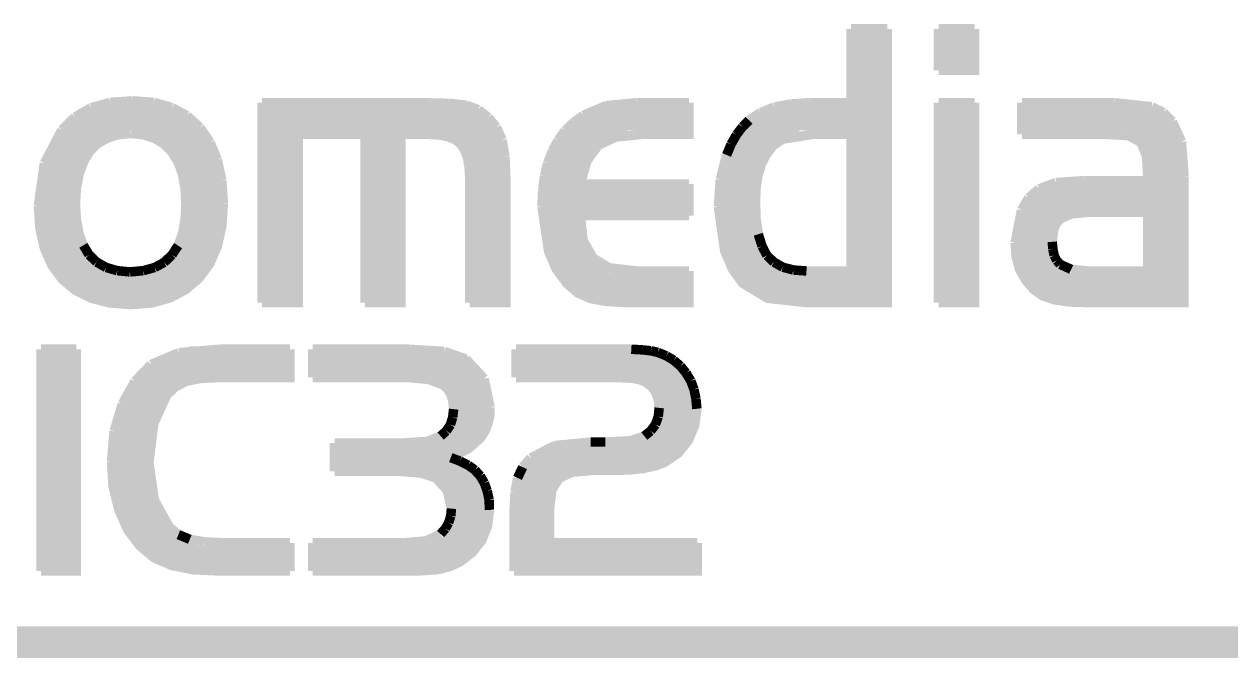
# Model space of a CAD drawing. Extents: x -0.81 to 1.58, y -0.19 to 3.
# Drawn here: x 0.2133 to 0.5943, y 0.07 to 0.27 of the extents above; entities that cross this region are included whole.
import ezdxf

# ---------------------------------------------------------------- set-up
doc = ezdxf.new("R2010")
doc.units = 0
doc.layers.add('MIKROMEDIAFORDSPIC33EP_V100_GM1', color=12, linetype='CONTINUOUS')
doc.layers.add('MIKROMEDIAFORPIC32_V110_GTO', color=11, linetype='CONTINUOUS')

msp = doc.modelspace()

# ---------------------------------------------------------------- linework, layer by layer
at = {"layer": 'MIKROMEDIAFORDSPIC33EP_V100_GM1', "const_width": 0.01}
msp.add_lwpolyline([(-0.22, 0.075), (0.99, 0.075)], dxfattribs=at)
at = {"layer": 'MIKROMEDIAFORPIC32_V110_GTO', "const_width": 0.003}
for points in [[(0.4325, 0.2124), (0.4345, 0.1984), (0.437, 0.1926), (0.4402, 0.1882), (0.448, 0.1835), (0.4603, 0.1821), (0.4858, 0.1821), (0.4858, 0.2685)], [(0.4744, 0.2452), (0.4744, 0.2685)], [(0.4744, 0.2685), (0.4858, 0.2685)], [(0.4744, 0.268), (0.4858, 0.268)], [(0.502, 0.2554), (0.502, 0.2685)], [(0.502, 0.2554), (0.5134, 0.2554), (0.5134, 0.2685)], [(0.502, 0.2685), (0.5134, 0.2685)], [(0.502, 0.268), (0.5134, 0.268)], [(0.4744, 0.265), (0.4858, 0.265)], [(0.4744, 0.262), (0.4858, 0.262)], [(0.502, 0.265), (0.5134, 0.265)], [(0.502, 0.262), (0.5134, 0.262)], [(0.4744, 0.259), (0.4858, 0.259)], [(0.502, 0.259), (0.5134, 0.259)], [(0.4744, 0.256), (0.4858, 0.256)], [(0.502, 0.256), (0.5134, 0.256)], [(0.4744, 0.253), (0.4858, 0.253)], [(0.4744, 0.25), (0.4858, 0.25)], [(0.4744, 0.247), (0.4858, 0.247)], [(0.2294, 0.2407), (0.2344, 0.2436)], [(0.2344, 0.2436), (0.2405, 0.2453)], [(0.2356, 0.244), (0.2591, 0.244)], [(0.2405, 0.2453), (0.2476, 0.2458)], [(0.2476, 0.2458), (0.2542, 0.2453)], [(0.2542, 0.2453), (0.2599, 0.2437)], [(0.2599, 0.2437), (0.2647, 0.2411)], [(0.2884, 0.2452), (0.339, 0.2452)], [(0.2884, 0.1821), (0.2884, 0.2452)], [(0.2884, 0.244), (0.3544, 0.244)], [(0.339, 0.2452), (0.3476, 0.245)], [(0.3476, 0.245), (0.353, 0.2444)], [(0.353, 0.2444), (0.3567, 0.243)], [(0.3567, 0.243), (0.3598, 0.2406)], [(0.3889, 0.2195), (0.391, 0.2269), (0.3946, 0.2318), (0.4002, 0.2344), (0.4084, 0.2352), (0.4232, 0.2352), (0.4232, 0.2452)], [(0.3898, 0.2412), (0.3971, 0.2443)], [(0.3961, 0.244), (0.4232, 0.244)], [(0.3971, 0.2443), (0.4067, 0.2452)], [(0.4067, 0.2452), (0.4232, 0.2452)], [(0.4458, 0.2421), (0.4501, 0.2438)], [(0.4501, 0.2438), (0.4553, 0.2448)], [(0.4508, 0.244), (0.4858, 0.244)], [(0.4553, 0.2448), (0.4612, 0.2452)], [(0.4612, 0.2452), (0.4744, 0.2452)], [(0.502, 0.2452), (0.5134, 0.2452)], [(0.502, 0.1821), (0.502, 0.2452)], [(0.502, 0.1821), (0.5134, 0.1821), (0.5134, 0.2452)], [(0.502, 0.244), (0.5134, 0.244)], [(0.5283, 0.2452), (0.5576, 0.2452)], [(0.5283, 0.2352), (0.5283, 0.2452)], [(0.5283, 0.244), (0.5689, 0.244)], [(0.5576, 0.2452), (0.5693, 0.2439)], [(0.5693, 0.2439), (0.573, 0.2421)], [(0.2252, 0.2366), (0.2294, 0.2407)], [(0.2298, 0.241), (0.2649, 0.241)], [(0.2647, 0.2411), (0.2688, 0.2374)], [(0.2884, 0.241), (0.3594, 0.241)], [(0.3598, 0.2406), (0.3624, 0.2375)], [(0.3841, 0.2364), (0.3868, 0.239)], [(0.3868, 0.239), (0.3898, 0.2412)], [(0.3896, 0.241), (0.4232, 0.241)], [(0.4401, 0.2376), (0.4422, 0.2397)], [(0.4422, 0.2397), (0.4458, 0.2421)], [(0.4439, 0.241), (0.4858, 0.241)], [(0.502, 0.241), (0.5134, 0.241)], [(0.5283, 0.241), (0.5743, 0.241)], [(0.573, 0.2421), (0.5758, 0.2393)], [(0.5758, 0.2393), (0.5787, 0.2329)], [(0.2197, 0.2261), (0.2252, 0.2366)], [(0.224, 0.235), (0.2424, 0.235)], [(0.2264, 0.238), (0.2683, 0.238)], [(0.2295, 0.2133), (0.2298, 0.2184), (0.2307, 0.2228), (0.2321, 0.2266), (0.234, 0.2298), (0.2365, 0.2323), (0.2395, 0.234), (0.2429, 0.2351), (0.2469, 0.2355)], [(0.2469, 0.2355), (0.2509, 0.2351), (0.2544, 0.234), (0.2574, 0.2322), (0.2599, 0.2297), (0.2619, 0.2265), (0.2633, 0.2227), (0.2641, 0.2182), (0.2644, 0.2131)], [(0.2514, 0.235), (0.2707, 0.235)], [(0.2688, 0.2374), (0.272, 0.2327)], [(0.2884, 0.238), (0.3621, 0.238)], [(0.2884, 0.1821), (0.2998, 0.1821), (0.2998, 0.2352), (0.3209, 0.2352)], [(0.2884, 0.235), (0.2998, 0.235)], [(0.3209, 0.1821), (0.3209, 0.2352)], [(0.3209, 0.1821), (0.3323, 0.1821), (0.3323, 0.2352), (0.3411, 0.2352), (0.3445, 0.235), (0.3473, 0.2344), (0.3495, 0.2335), (0.3512, 0.2321), (0.3524, 0.2302), (0.3533, 0.2278), (0.3538, 0.2247), (0.354, 0.2211)], [(0.3209, 0.235), (0.3323, 0.235)], [(0.3446, 0.235), (0.3637, 0.235)], [(0.3624, 0.2375), (0.3642, 0.2335)], [(0.3819, 0.2334), (0.3841, 0.2364)], [(0.383, 0.235), (0.4038, 0.235)], [(0.3857, 0.238), (0.4232, 0.238)], [(0.4365, 0.2321), (0.4382, 0.2351)], [(0.4381, 0.235), (0.4581, 0.235)], [(0.4382, 0.2351), (0.4401, 0.2376)], [(0.4404, 0.238), (0.4858, 0.238)], [(0.4442, 0.2139), (0.4444, 0.2183), (0.445, 0.2222), (0.446, 0.2256), (0.4474, 0.2285), (0.4498, 0.2317), (0.4528, 0.2337), (0.4622, 0.2352), (0.4744, 0.2352)], [(0.4744, 0.1921), (0.4744, 0.2352)], [(0.4744, 0.235), (0.4858, 0.235)], [(0.502, 0.238), (0.5134, 0.238)], [(0.502, 0.235), (0.5134, 0.235)], [(0.5283, 0.238), (0.5768, 0.238)], [(0.5283, 0.2352), (0.5552, 0.2352), (0.562, 0.2348), (0.5659, 0.2327), (0.5677, 0.2283), (0.5681, 0.2206)], [(0.5601, 0.235), (0.5781, 0.235)], [(0.2221, 0.232), (0.2362, 0.232)], [(0.2577, 0.232), (0.2724, 0.232)], [(0.272, 0.2327), (0.2743, 0.2272)], [(0.2884, 0.232), (0.2998, 0.232)], [(0.3209, 0.232), (0.3323, 0.232)], [(0.3513, 0.232), (0.3645, 0.232)], [(0.3642, 0.2335), (0.3651, 0.2281)], [(0.3801, 0.23), (0.3819, 0.2334)], [(0.3811, 0.232), (0.3949, 0.232)], [(0.4351, 0.2287), (0.4365, 0.2321)], [(0.4365, 0.232), (0.4502, 0.232)], [(0.4744, 0.232), (0.4858, 0.232)], [(0.502, 0.232), (0.5134, 0.232)], [(0.5665, 0.232), (0.5789, 0.232)], [(0.5787, 0.2329), (0.5795, 0.222)], [(0.2208, 0.229), (0.2334, 0.229)], [(0.2604, 0.229), (0.2737, 0.229)], [(0.2743, 0.2272), (0.2757, 0.2207)], [(0.2884, 0.229), (0.2998, 0.229)], [(0.3209, 0.229), (0.3323, 0.229)], [(0.353, 0.229), (0.365, 0.229)], [(0.3651, 0.2281), (0.3654, 0.2211)], [(0.3786, 0.2262), (0.3801, 0.23)], [(0.3796, 0.229), (0.3921, 0.229)], [(0.4331, 0.221), (0.4351, 0.2287)], [(0.4352, 0.229), (0.4477, 0.229)], [(0.4744, 0.229), (0.4858, 0.229)], [(0.502, 0.229), (0.5134, 0.229)], [(0.5676, 0.229), (0.5792, 0.229)], [(0.2178, 0.2126), (0.2197, 0.2261)], [(0.2197, 0.226), (0.2318, 0.226)], [(0.2621, 0.226), (0.2747, 0.226)], [(0.2884, 0.226), (0.2998, 0.226)], [(0.3209, 0.226), (0.3323, 0.226)], [(0.3537, 0.226), (0.3653, 0.226)], [(0.3776, 0.222), (0.3786, 0.2262)], [(0.3786, 0.226), (0.3906, 0.226)], [(0.4342, 0.226), (0.4461, 0.226)], [(0.4744, 0.226), (0.4858, 0.226)], [(0.502, 0.226), (0.5134, 0.226)], [(0.5679, 0.226), (0.5794, 0.226)], [(0.2184, 0.22), (0.2301, 0.22)], [(0.2189, 0.223), (0.2307, 0.223)], [(0.2632, 0.223), (0.2753, 0.223)], [(0.2639, 0.22), (0.2758, 0.22)], [(0.2757, 0.2207), (0.2762, 0.2133)], [(0.2884, 0.223), (0.2998, 0.223)], [(0.2884, 0.22), (0.2998, 0.22)], [(0.3209, 0.223), (0.3323, 0.223)], [(0.3209, 0.22), (0.3323, 0.22)], [(0.354, 0.223), (0.3654, 0.223)], [(0.354, 0.1821), (0.354, 0.2211)], [(0.354, 0.1821), (0.3654, 0.1821), (0.3654, 0.2211)], [(0.354, 0.22), (0.3654, 0.22)], [(0.377, 0.2174), (0.3776, 0.222)], [(0.3773, 0.22), (0.389, 0.22)], [(0.3778, 0.223), (0.3896, 0.223)], [(0.3889, 0.2195), (0.4232, 0.2195)], [(0.4232, 0.2096), (0.4232, 0.2195)], [(0.4325, 0.2124), (0.4331, 0.221)], [(0.433, 0.22), (0.4446, 0.22)], [(0.4335, 0.223), (0.4452, 0.223)], [(0.4744, 0.223), (0.4858, 0.223)], [(0.4744, 0.22), (0.4858, 0.22)], [(0.502, 0.223), (0.5134, 0.223)], [(0.502, 0.22), (0.5134, 0.22)], [(0.5262, 0.201), (0.5265, 0.1966), (0.5276, 0.1926), (0.5295, 0.1892), (0.532, 0.1863), (0.535, 0.1842), (0.5386, 0.183), (0.5434, 0.1823), (0.5505, 0.1821), (0.5795, 0.1821), (0.5795, 0.222)], [(0.5337, 0.218), (0.5391, 0.22)], [(0.5391, 0.22), (0.5478, 0.2206)], [(0.5392, 0.22), (0.5795, 0.22)], [(0.5478, 0.2206), (0.5681, 0.2206)], [(0.5681, 0.223), (0.5795, 0.223)], [(0.218, 0.217), (0.2297, 0.217)], [(0.2643, 0.217), (0.2761, 0.217)], [(0.2884, 0.217), (0.2998, 0.217)], [(0.3209, 0.217), (0.3323, 0.217)], [(0.354, 0.217), (0.3654, 0.217)], [(0.3768, 0.2124), (0.377, 0.2174)], [(0.377, 0.217), (0.4232, 0.217)], [(0.4326, 0.217), (0.4443, 0.217)], [(0.4744, 0.217), (0.4858, 0.217)], [(0.502, 0.217), (0.5134, 0.217)], [(0.5305, 0.2152), (0.5337, 0.218)], [(0.5323, 0.217), (0.5795, 0.217)], [(0.2178, 0.214), (0.2296, 0.214)], [(0.2178, 0.2126), (0.2183, 0.2055), (0.2197, 0.1993), (0.222, 0.194), (0.2253, 0.1895), (0.2295, 0.186), (0.2345, 0.1835), (0.2404, 0.182), (0.247, 0.1815), (0.2536, 0.182), (0.2593, 0.1836), (0.2643, 0.1862), (0.2685, 0.1898), (0.2719, 0.1944), (0.2743, 0.1999), (0.2757, 0.2062), (0.2762, 0.2133)], [(0.2295, 0.2133), (0.2298, 0.2083)], [(0.2641, 0.2081), (0.2644, 0.2131)], [(0.2644, 0.214), (0.2762, 0.214)], [(0.2884, 0.214), (0.2998, 0.214)], [(0.3209, 0.214), (0.3323, 0.214)], [(0.354, 0.214), (0.3654, 0.214)], [(0.3768, 0.214), (0.4232, 0.214)], [(0.3768, 0.2124), (0.3789, 0.1983), (0.3813, 0.1927), (0.3847, 0.1881), (0.3881, 0.1852), (0.3921, 0.1834), (0.3971, 0.1825), (0.4037, 0.1821), (0.4232, 0.1821), (0.4232, 0.1921)], [(0.4325, 0.214), (0.4442, 0.214)], [(0.4442, 0.2139), (0.4444, 0.2083)], [(0.4744, 0.214), (0.4858, 0.214)], [(0.502, 0.214), (0.5134, 0.214)], [(0.5282, 0.2113), (0.5305, 0.2152)], [(0.5297, 0.214), (0.5795, 0.214)], [(0.2178, 0.211), (0.2296, 0.211)], [(0.2298, 0.2083), (0.2306, 0.2039)], [(0.2633, 0.2038), (0.2641, 0.2081)], [(0.2644, 0.211), (0.2761, 0.211)], [(0.2884, 0.211), (0.2998, 0.211)], [(0.3209, 0.211), (0.3323, 0.211)], [(0.354, 0.211), (0.3654, 0.211)], [(0.3768, 0.211), (0.4232, 0.211)], [(0.3889, 0.2096), (0.3898, 0.2017)], [(0.3889, 0.2096), (0.4232, 0.2096)], [(0.4325, 0.211), (0.4443, 0.211)], [(0.4444, 0.2083), (0.4451, 0.2037)], [(0.4744, 0.211), (0.4858, 0.211)], [(0.502, 0.211), (0.5134, 0.211)], [(0.5262, 0.201), (0.5282, 0.2113)], [(0.5281, 0.211), (0.5795, 0.211)], [(0.5379, 0.2013), (0.5381, 0.2036), (0.5385, 0.2056), (0.5393, 0.2072), (0.5404, 0.2085), (0.5439, 0.2101), (0.5491, 0.2106)], [(0.5491, 0.2106), (0.5681, 0.2106)], [(0.5681, 0.1921), (0.5681, 0.2106)], [(0.218, 0.208), (0.2299, 0.208)], [(0.2184, 0.205), (0.2304, 0.205)], [(0.2636, 0.205), (0.2755, 0.205)], [(0.2641, 0.208), (0.2759, 0.208)], [(0.2884, 0.208), (0.2998, 0.208)], [(0.2884, 0.205), (0.2998, 0.205)], [(0.3209, 0.208), (0.3323, 0.208)], [(0.3209, 0.205), (0.3323, 0.205)], [(0.354, 0.208), (0.3654, 0.208)], [(0.354, 0.205), (0.3654, 0.205)], [(0.377, 0.208), (0.3889, 0.208)], [(0.3773, 0.205), (0.3892, 0.205)], [(0.4326, 0.208), (0.4445, 0.208)], [(0.433, 0.205), (0.4449, 0.205)], [(0.4744, 0.208), (0.4858, 0.208)], [(0.4744, 0.205), (0.4858, 0.205)], [(0.502, 0.208), (0.5134, 0.208)], [(0.502, 0.205), (0.5134, 0.205)], [(0.5264, 0.205), (0.5384, 0.205)], [(0.527, 0.208), (0.5399, 0.208)], [(0.5681, 0.208), (0.5795, 0.208)], [(0.5681, 0.205), (0.5795, 0.205)], [(0.2189, 0.202), (0.2312, 0.202)], [(0.2306, 0.2039), (0.232, 0.2002)], [(0.2619, 0.2001), (0.2633, 0.2038)], [(0.2627, 0.202), (0.2749, 0.202)], [(0.2884, 0.202), (0.2998, 0.202)], [(0.3209, 0.202), (0.3323, 0.202)], [(0.354, 0.202), (0.3654, 0.202)], [(0.3779, 0.202), (0.3898, 0.202)], [(0.3898, 0.2017), (0.3929, 0.1962)], [(0.4335, 0.202), (0.4455, 0.202)], [(0.4451, 0.2037), (0.4463, 0.1999)], [(0.4744, 0.202), (0.4858, 0.202)], [(0.502, 0.202), (0.5134, 0.202)], [(0.5262, 0.202), (0.5379, 0.202)], [(0.5379, 0.2013), (0.5381, 0.199)], [(0.5681, 0.202), (0.5795, 0.202)], [(0.2198, 0.199), (0.2326, 0.199)], [(0.232, 0.2002), (0.2338, 0.1972)], [(0.2338, 0.1972), (0.2362, 0.1949)], [(0.2575, 0.1948), (0.26, 0.1972)], [(0.26, 0.1972), (0.2619, 0.2001)], [(0.2613, 0.199), (0.274, 0.199)], [(0.2884, 0.199), (0.2998, 0.199)], [(0.3209, 0.199), (0.3323, 0.199)], [(0.354, 0.199), (0.3654, 0.199)], [(0.3786, 0.199), (0.391, 0.199)], [(0.4343, 0.199), (0.4467, 0.199)], [(0.4463, 0.1999), (0.4478, 0.197)], [(0.4478, 0.197), (0.45, 0.1949)], [(0.4744, 0.199), (0.4858, 0.199)], [(0.502, 0.199), (0.5134, 0.199)], [(0.5262, 0.199), (0.5381, 0.199)], [(0.5381, 0.199), (0.5385, 0.197)], [(0.5385, 0.197), (0.5393, 0.1954)], [(0.5681, 0.199), (0.5795, 0.199)], [(0.221, 0.196), (0.2349, 0.196)], [(0.2226, 0.193), (0.2397, 0.193)], [(0.2362, 0.1949), (0.2392, 0.1932)], [(0.2392, 0.1932), (0.2427, 0.1922)], [(0.2509, 0.1922), (0.2545, 0.1932)], [(0.254, 0.193), (0.271, 0.193)], [(0.2545, 0.1932), (0.2575, 0.1948)], [(0.2589, 0.196), (0.2727, 0.196)], [(0.2884, 0.196), (0.2998, 0.196)], [(0.2884, 0.193), (0.2998, 0.193)], [(0.3209, 0.196), (0.3323, 0.196)], [(0.3209, 0.193), (0.3323, 0.193)], [(0.354, 0.196), (0.3654, 0.196)], [(0.354, 0.193), (0.3654, 0.193)], [(0.3797, 0.196), (0.3931, 0.196)], [(0.3811, 0.193), (0.3982, 0.193)], [(0.3929, 0.1962), (0.398, 0.1931)], [(0.398, 0.1931), (0.4067, 0.1921)], [(0.4354, 0.196), (0.4487, 0.196)], [(0.4368, 0.193), (0.4537, 0.193)], [(0.45, 0.1949), (0.4528, 0.1933)], [(0.4528, 0.1933), (0.4562, 0.1924)], [(0.4744, 0.196), (0.4858, 0.196)], [(0.4744, 0.193), (0.4858, 0.193)], [(0.502, 0.196), (0.5134, 0.196)], [(0.502, 0.193), (0.5134, 0.193)], [(0.5266, 0.196), (0.539, 0.196)], [(0.5275, 0.193), (0.5426, 0.193)], [(0.5393, 0.1954), (0.5404, 0.1942)], [(0.5404, 0.1942), (0.5439, 0.1926)], [(0.5681, 0.196), (0.5795, 0.196)], [(0.5681, 0.193), (0.5795, 0.193)], [(0.2249, 0.19), (0.2687, 0.19)], [(0.2427, 0.1922), (0.2467, 0.1918)], [(0.2467, 0.1918), (0.2509, 0.1922)], [(0.2884, 0.19), (0.2998, 0.19)], [(0.3209, 0.19), (0.3323, 0.19)], [(0.354, 0.19), (0.3654, 0.19)], [(0.3831, 0.19), (0.4232, 0.19)], [(0.4067, 0.1921), (0.4232, 0.1921)], [(0.4387, 0.19), (0.4858, 0.19)], [(0.4562, 0.1924), (0.4603, 0.1921)], [(0.4603, 0.1921), (0.4744, 0.1921)], [(0.502, 0.19), (0.5134, 0.19)], [(0.5289, 0.19), (0.5795, 0.19)], [(0.5439, 0.1926), (0.5491, 0.1921)], [(0.5491, 0.1921), (0.5681, 0.1921)], [(0.2281, 0.187), (0.2655, 0.187)], [(0.2884, 0.187), (0.2998, 0.187)], [(0.3209, 0.187), (0.3323, 0.187)], [(0.354, 0.187), (0.3654, 0.187)], [(0.3858, 0.187), (0.4232, 0.187)], [(0.4415, 0.187), (0.4858, 0.187)], [(0.502, 0.187), (0.5134, 0.187)], [(0.5313, 0.187), (0.5795, 0.187)], [(0.2333, 0.184), (0.2604, 0.184)], [(0.2884, 0.184), (0.2998, 0.184)], [(0.3209, 0.184), (0.3323, 0.184)], [(0.354, 0.184), (0.3654, 0.184)], [(0.3904, 0.184), (0.4232, 0.184)], [(0.4465, 0.184), (0.4858, 0.184)], [(0.502, 0.184), (0.5134, 0.184)], [(0.5355, 0.184), (0.5795, 0.184)], [(0.2186, 0.0974), (0.2186, 0.1674)], [(0.2186, 0.0974), (0.2298, 0.0974), (0.2298, 0.1674)], [(0.2186, 0.1674), (0.2298, 0.1674)], [(0.2186, 0.1668), (0.2298, 0.1668)], [(0.2527, 0.1316), (0.2542, 0.1439), (0.2583, 0.1529), (0.261, 0.1555), (0.2645, 0.1573), (0.2691, 0.1582), (0.2755, 0.1585), (0.2972, 0.1585), (0.2972, 0.1674)], [(0.2534, 0.1626), (0.2622, 0.1663)], [(0.2622, 0.1663), (0.2749, 0.1674)], [(0.2655, 0.1668), (0.2972, 0.1668)], [(0.2749, 0.1674), (0.2972, 0.1674)], [(0.3044, 0.1674), (0.3348, 0.1674)], [(0.3044, 0.1585), (0.3044, 0.1674)], [(0.3044, 0.1668), (0.345, 0.1668)], [(0.3348, 0.1674), (0.346, 0.1667)], [(0.346, 0.1667), (0.3528, 0.1643)], [(0.3686, 0.1674), (0.3994, 0.1674)], [(0.3686, 0.1585), (0.3686, 0.1674)], [(0.3686, 0.1668), (0.4113, 0.1668)], [(0.3994, 0.1674), (0.405, 0.1674)], [(0.405, 0.1674), (0.4086, 0.1672)], [(0.4086, 0.1672), (0.4112, 0.1669)], [(0.4112, 0.1669), (0.4134, 0.1664)], [(0.4134, 0.1664), (0.4161, 0.1653)], [(0.2186, 0.1638), (0.2298, 0.1638)], [(0.2483, 0.1573), (0.2534, 0.1626)], [(0.2555, 0.1638), (0.2972, 0.1638)], [(0.3044, 0.1638), (0.3534, 0.1638)], [(0.3528, 0.1643), (0.3585, 0.1581)], [(0.3686, 0.1638), (0.4185, 0.1638)], [(0.4161, 0.1653), (0.4184, 0.1639)], [(0.4184, 0.1639), (0.4205, 0.1621)], [(0.2186, 0.1608), (0.2298, 0.1608)], [(0.2514, 0.1608), (0.2972, 0.1608)], [(0.3044, 0.1608), (0.3566, 0.1608)], [(0.3686, 0.1608), (0.4216, 0.1608)], [(0.4205, 0.1621), (0.4223, 0.1599)], [(0.4223, 0.1599), (0.4238, 0.1574)], [(0.2186, 0.1578), (0.2298, 0.1578)], [(0.2186, 0.1548), (0.2298, 0.1548)], [(0.2443, 0.1501), (0.2483, 0.1573)], [(0.2466, 0.1548), (0.2601, 0.1548)], [(0.2487, 0.1578), (0.2666, 0.1578)], [(0.3044, 0.1585), (0.3338, 0.1585), (0.3409, 0.1579), (0.3455, 0.1562), (0.347, 0.1549), (0.348, 0.1532), (0.3487, 0.151), (0.3489, 0.1485)], [(0.3412, 0.1578), (0.3586, 0.1578)], [(0.347, 0.1548), (0.3597, 0.1548)], [(0.3585, 0.1581), (0.3604, 0.1491)], [(0.3686, 0.1585), (0.398, 0.1585), (0.4023, 0.1584), (0.4054, 0.1582), (0.4076, 0.1578), (0.4094, 0.1571), (0.4113, 0.1557), (0.4127, 0.1539), (0.4135, 0.1516), (0.4138, 0.1489)], [(0.4074, 0.1578), (0.4236, 0.1578)], [(0.4121, 0.1548), (0.4248, 0.1548)], [(0.4238, 0.1574), (0.4248, 0.1547)], [(0.2186, 0.1518), (0.2298, 0.1518)], [(0.245, 0.1518), (0.2575, 0.1518)], [(0.3485, 0.1518), (0.3603, 0.1518)], [(0.4135, 0.1518), (0.4254, 0.1518)], [(0.4248, 0.1547), (0.4254, 0.1518)], [(0.4254, 0.1518), (0.4257, 0.1486)], [(0.2186, 0.1488), (0.2298, 0.1488)], [(0.2417, 0.1415), (0.2443, 0.1501)], [(0.2438, 0.1488), (0.2559, 0.1488)], [(0.348, 0.1332), (0.3537, 0.1361), (0.3576, 0.1396), (0.3588, 0.1416), (0.3597, 0.1438), (0.3603, 0.1463), (0.3604, 0.1491)], [(0.3486, 0.1459), (0.3489, 0.1485)], [(0.3489, 0.1488), (0.3604, 0.1488)], [(0.3792, 0.1063), (0.3792, 0.1172), (0.3799, 0.123), (0.3822, 0.1267), (0.3864, 0.1286), (0.3931, 0.1292), (0.3994, 0.1292), (0.4045, 0.1293), (0.4089, 0.1298), (0.4126, 0.1306), (0.4155, 0.1317), (0.4198, 0.1346), (0.423, 0.1386), (0.425, 0.1434), (0.4257, 0.1486)], [(0.4135, 0.1461), (0.4138, 0.1489)], [(0.4138, 0.1488), (0.4257, 0.1488)], [(0.2186, 0.1458), (0.2298, 0.1458)], [(0.2428, 0.1458), (0.2547, 0.1458)], [(0.3466, 0.1416), (0.3479, 0.1436)], [(0.3479, 0.1436), (0.3486, 0.1459)], [(0.3486, 0.1458), (0.3602, 0.1458)], [(0.4111, 0.1416), (0.4126, 0.1436)], [(0.4126, 0.1436), (0.4135, 0.1461)], [(0.4134, 0.1458), (0.4255, 0.1458)], [(0.2186, 0.1428), (0.2298, 0.1428)], [(0.2186, 0.1398), (0.2298, 0.1398)], [(0.2409, 0.1319), (0.2417, 0.1415)], [(0.2415, 0.1398), (0.2533, 0.1398)], [(0.242, 0.1428), (0.2539, 0.1428)], [(0.3406, 0.1383), (0.3448, 0.14)], [(0.3446, 0.1398), (0.3578, 0.1398)], [(0.3448, 0.14), (0.3466, 0.1416)], [(0.3475, 0.1428), (0.3594, 0.1428)], [(0.4046, 0.1385), (0.4091, 0.14)], [(0.4088, 0.1398), (0.4236, 0.1398)], [(0.4091, 0.14), (0.4111, 0.1416)], [(0.4121, 0.1428), (0.4248, 0.1428)], [(0.2186, 0.1368), (0.2298, 0.1368)], [(0.2411, 0.1368), (0.253, 0.1368)], [(0.3113, 0.1378), (0.3328, 0.1378)], [(0.3113, 0.1289), (0.3113, 0.1378)], [(0.3113, 0.1368), (0.3547, 0.1368)], [(0.3328, 0.1378), (0.3406, 0.1383)], [(0.3733, 0.1331), (0.3808, 0.137)], [(0.3804, 0.1368), (0.4218, 0.1368)], [(0.3808, 0.137), (0.3922, 0.1381)], [(0.3922, 0.1381), (0.3968, 0.1381)], [(0.3968, 0.1381), (0.4046, 0.1385)], [(0.2186, 0.1338), (0.2298, 0.1338)], [(0.2409, 0.1338), (0.2528, 0.1338)], [(0.2409, 0.1319), (0.2414, 0.124), (0.2432, 0.1167), (0.246, 0.1104), (0.2498, 0.1054), (0.2543, 0.1016), (0.2598, 0.0992), (0.2667, 0.0978), (0.2755, 0.0974), (0.2972, 0.0974)], [(0.3113, 0.1338), (0.3495, 0.1338)], [(0.348, 0.1332), (0.3509, 0.1321)], [(0.3509, 0.1321), (0.3535, 0.1308)], [(0.3707, 0.1302), (0.3733, 0.1331)], [(0.3742, 0.1338), (0.4188, 0.1338)], [(0.2186, 0.1308), (0.2298, 0.1308)], [(0.2409, 0.1308), (0.2527, 0.1308)], [(0.2527, 0.1316), (0.2544, 0.1198)], [(0.3113, 0.1308), (0.3535, 0.1308)], [(0.3113, 0.1289), (0.3314, 0.1289), (0.3386, 0.1283), (0.3433, 0.1268), (0.3469, 0.1228), (0.3482, 0.1171)], [(0.3535, 0.1308), (0.3556, 0.1293)], [(0.3556, 0.1293), (0.3573, 0.1274)], [(0.3691, 0.1268), (0.3707, 0.1302)], [(0.3711, 0.1308), (0.4134, 0.1308)], [(0.2186, 0.1278), (0.2298, 0.1278)], [(0.2186, 0.1248), (0.2298, 0.1248)], [(0.241, 0.1278), (0.2529, 0.1278)], [(0.2413, 0.1248), (0.2532, 0.1248)], [(0.3408, 0.1278), (0.357, 0.1278)], [(0.3456, 0.1248), (0.3588, 0.1248)], [(0.3573, 0.1274), (0.3586, 0.1252)], [(0.3586, 0.1252), (0.3595, 0.1227)], [(0.3683, 0.1223), (0.3691, 0.1268)], [(0.3686, 0.1248), (0.3807, 0.1248)], [(0.3695, 0.1278), (0.3841, 0.1278)], [(0.2186, 0.1218), (0.2298, 0.1218)], [(0.2418, 0.1218), (0.2538, 0.1218)], [(0.3473, 0.1218), (0.3597, 0.1218)], [(0.3595, 0.1227), (0.3601, 0.1199)], [(0.368, 0.1161), (0.3683, 0.1223)], [(0.3682, 0.1218), (0.3796, 0.1218)], [(0.2186, 0.1188), (0.2298, 0.1188)], [(0.2426, 0.1188), (0.2547, 0.1188)], [(0.2544, 0.1198), (0.2591, 0.1113)], [(0.3044, 0.0974), (0.3321, 0.0974), (0.3391, 0.0975), (0.344, 0.0979), (0.3477, 0.0988), (0.3509, 0.1003), (0.3548, 0.1033), (0.3578, 0.1071), (0.3596, 0.1116), (0.3602, 0.1167)], [(0.348, 0.1148), (0.3482, 0.1171)], [(0.3481, 0.1188), (0.3602, 0.1188)], [(0.3601, 0.1199), (0.3602, 0.1167)], [(0.3681, 0.1188), (0.3793, 0.1188)], [(0.2186, 0.1158), (0.2298, 0.1158)], [(0.2186, 0.1128), (0.2298, 0.1128)], [(0.2435, 0.1158), (0.256, 0.1158)], [(0.2448, 0.1128), (0.2579, 0.1128)], [(0.3473, 0.1126), (0.348, 0.1148)], [(0.3474, 0.1128), (0.3599, 0.1128)], [(0.3481, 0.1158), (0.3602, 0.1158)], [(0.368, 0.0974), (0.368, 0.1161)], [(0.368, 0.1158), (0.3792, 0.1158)], [(0.368, 0.1128), (0.3792, 0.1128)], [(0.2186, 0.1098), (0.2298, 0.1098)], [(0.2464, 0.1098), (0.2607, 0.1098)], [(0.2591, 0.1113), (0.262, 0.1089)], [(0.3402, 0.1069), (0.3448, 0.1091)], [(0.3448, 0.1091), (0.3463, 0.1108)], [(0.3455, 0.1098), (0.3591, 0.1098)], [(0.3463, 0.1108), (0.3473, 0.1126)], [(0.368, 0.1098), (0.3792, 0.1098)], [(0.2186, 0.1068), (0.2298, 0.1068)], [(0.2485, 0.1068), (0.2681, 0.1068)], [(0.262, 0.1089), (0.2656, 0.1074)], [(0.2656, 0.1074), (0.2703, 0.1066)], [(0.2703, 0.1066), (0.2764, 0.1063)], [(0.2764, 0.1063), (0.2972, 0.1063)], [(0.2972, 0.0974), (0.2972, 0.1063)], [(0.3044, 0.0974), (0.3044, 0.1063)], [(0.3044, 0.1063), (0.3328, 0.1063)], [(0.3328, 0.1063), (0.3402, 0.1069)], [(0.3399, 0.1068), (0.3576, 0.1068)], [(0.368, 0.1068), (0.3792, 0.1068)], [(0.368, 0.0974), (0.4258, 0.0974), (0.4258, 0.1063)], [(0.3792, 0.1063), (0.4258, 0.1063)], [(0.2186, 0.1038), (0.2298, 0.1038)], [(0.2513, 0.1038), (0.2972, 0.1038)], [(0.3044, 0.1038), (0.3554, 0.1038)], [(0.368, 0.1038), (0.4258, 0.1038)], [(0.2186, 0.1008), (0.2298, 0.1008)], [(0.2186, 0.0978), (0.2298, 0.0978)], [(0.2556, 0.1008), (0.2972, 0.1008)], [(0.2663, 0.0978), (0.2972, 0.0978)], [(0.3044, 0.1008), (0.3518, 0.1008)], [(0.3044, 0.0978), (0.3437, 0.0978)], [(0.368, 0.1008), (0.4258, 0.1008)], [(0.368, 0.0978), (0.4258, 0.0978)]]:
    msp.add_lwpolyline(points, dxfattribs=at)

doc.saveas('drawing.dxf')
